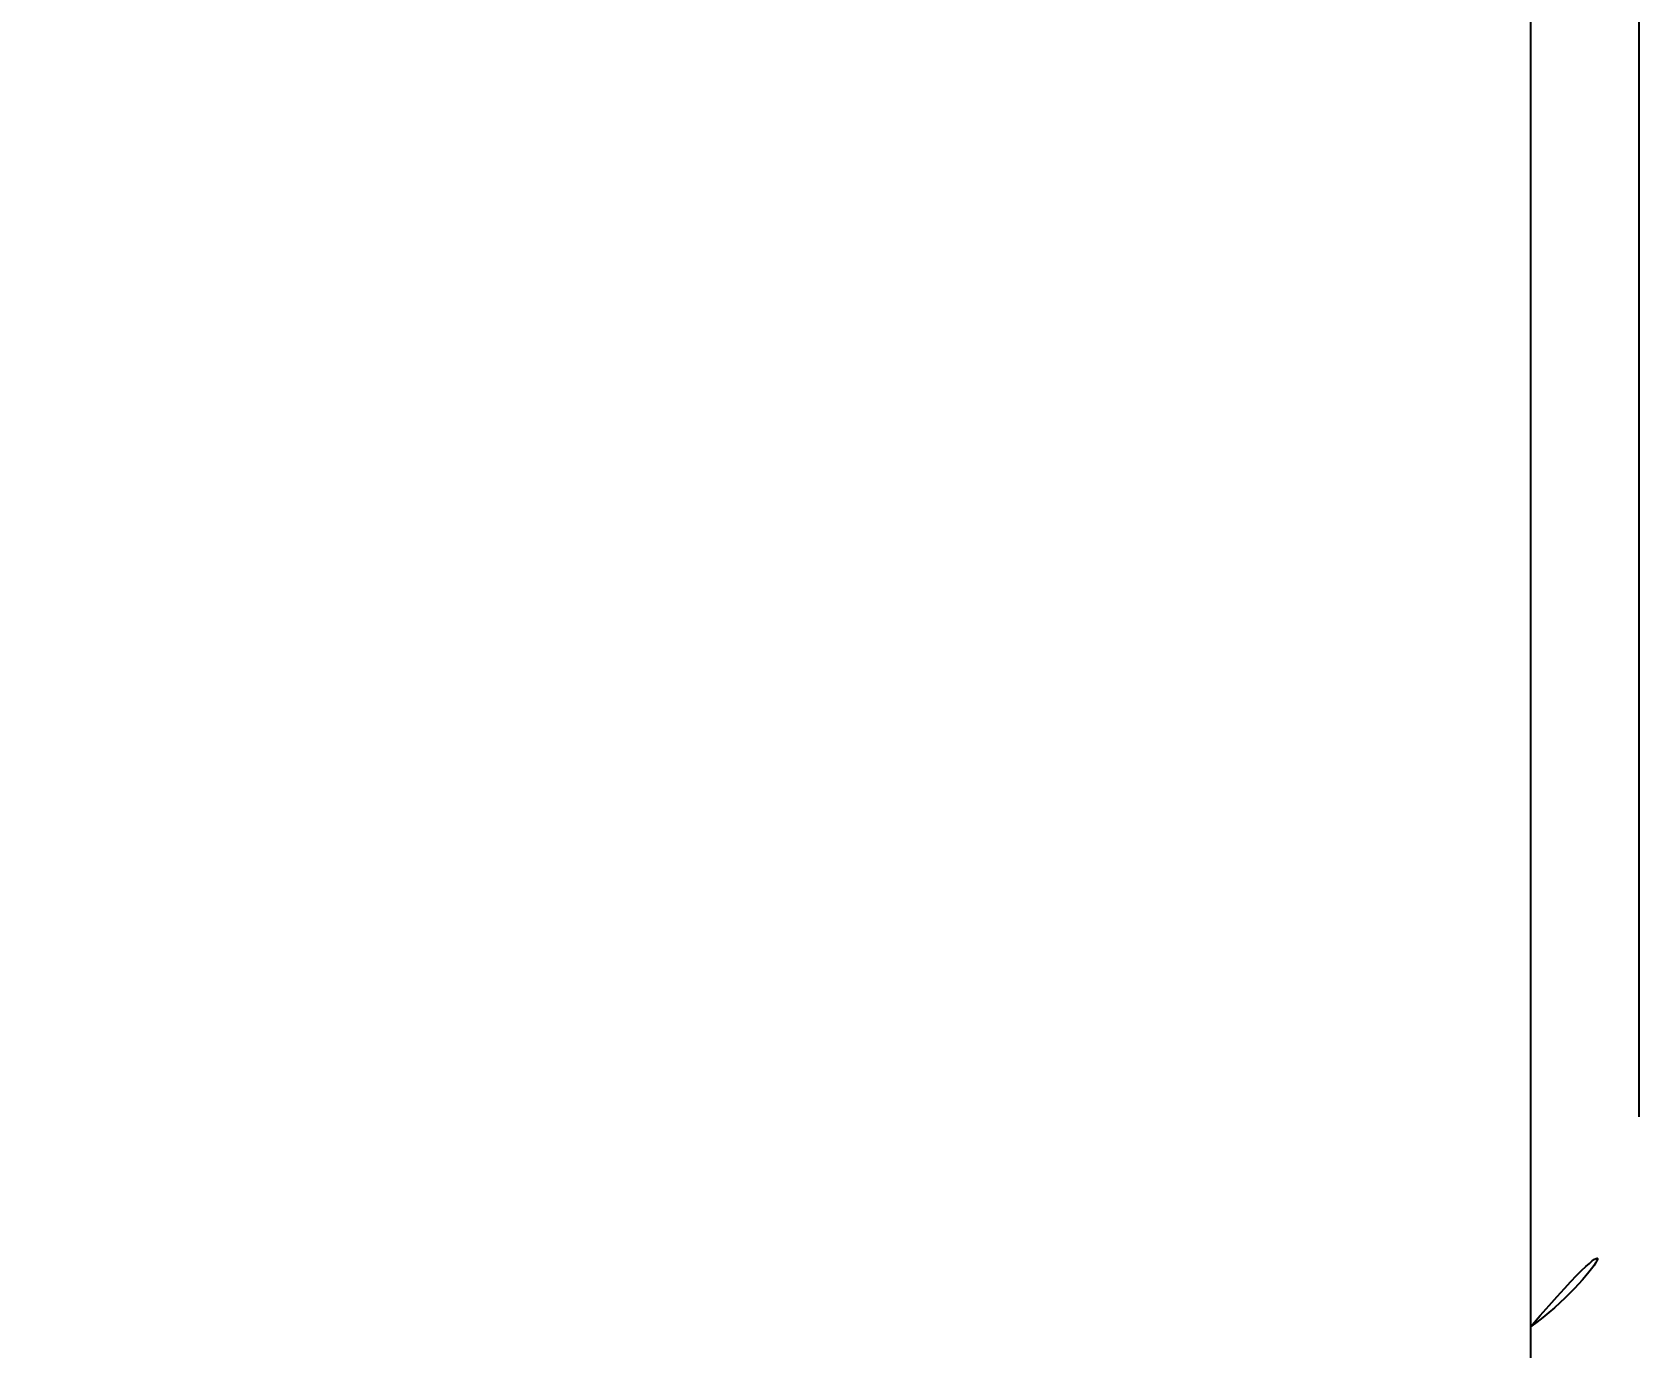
# Model space of a CAD drawing. Extents: x 16296677952 to 16296679688, y -37409618576 to -37409617304.
# Drawn here: x 16296678132.5 to 16296678197.9, y -37409617681.6 to -37409617628 of the extents above; entities that cross this region are included whole.
import ezdxf

# ---------------------------------------------------------------- set-up
doc = ezdxf.new("R2010")
doc.units = 0
doc.header["$LTSCALE"] = 10
doc.header["$MEASUREMENT"] = 0
doc.header["$PDMODE"] = 3
doc.header["$PDSIZE"] = -10
doc.layers.get('0').update_dxf_attribs({"linetype": 'CONTINUOUS'})
doc.layers.get('DEFPOINTS').update_dxf_attribs({"linetype": 'CONTINUOUS'})
doc.styles.add('Daelim Dimension', font='')
doc.styles.get('Daelim Dimension').set_extended_font_data('NanumGothic')
doc.dimstyles.new('DEFAULT', dxfattribs={"dimscale": 2, "dimtxt": 2, "dimasz": 2, "dimexe": 0, "dimexo": 2, "dimgap": 1, "dimtad": 1, "dimdec": 1, "dimzin": 9, "dimdsep": 46, "dimtxsty": 'Daelim Dimension', "dimcen": 0.5, "dimclrd": 252, "dimclre": 252, "dimclrt": 3, "dimadec": 1, "dimazin": 0, "dimtfac": 1, "dimtdec": 1, "dimtix": 1, "dimtmove": 0, "dimatfit": 3, "dimfxl": 1, "dimtolj": 1, "dimtzin": 1, "dimlwd": 9, "dimlwe": 9, "dimarcsym": 0})

# ---------------------------------------------------------------- blocks, each defined once
blk = doc.blocks.new('*D4')
at = {"color": 5, "lineweight": 9, "transparency": 16777216}
for p, q in [((16296678067.06463, -37409617670.39003), (16296678067.06463, -37409617556.57048)), ((16296678071.06463, -37409617556.57048), (16296678193.92602, -37409617556.57048)), ((16296678197.92602, -37409617670.39003), (16296678197.92602, -37409617556.57048))]:
    blk.add_line(p, q, dxfattribs=at)
at = {"color": 5, "transparency": 16777216}
for points in [[(16296678071.06463, -37409617555.90382), (16296678071.06463, -37409617557.23714), (16296678067.06463, -37409617556.57048)], [(16296678193.92602, -37409617555.90382), (16296678193.92602, -37409617557.23714), (16296678197.92602, -37409617556.57048)]]:
    blk.add_solid(points, dxfattribs=at)
at = {"layer": 'DEFPOINTS', "color": 0, "transparency": 16777216}
for p in [(16296678197.92602, -37409617556.57048), (16296678067.06463, -37409617674.39003), (16296678197.92602, -37409617674.39003)]:
    blk.add_point(p, dxfattribs=at)
at = {"color": 7, "lineweight": 5, "transparency": 16777216, "insert": (16296678132.49532, -37409617548.86948), "char_height": 10, "attachment_point": 5, "style": 'Daelim Dimension'}
blk.add_mtext('\\A1;128.5', dxfattribs=at)

msp = doc.modelspace()

# ---------------------------------------------------------------- linework, layer by layer
msp.add_line((16296678193.515539, -37409617601.193626), (16296678193.515539, -37409617696.283287))
at = {"color": 7}
msp.add_line((16296678197.92602, -37409617614.193626), (16296678197.92602, -37409617672.193626), dxfattribs=at)
msp.add_arc((16296678187.42602, -37409617672.193626), 10.5, 305.44723891, 0, dxfattribs=at)

# ---------------------------------------------------------------- dimensions: what is measured, and where the dimension line sits
at = {"lineweight": 5}
dim = msp.add_linear_dim(base=(16296678197.92602, -37409617556.57048), p1=(16296678067.064631, -37409617674.39003), p2=(16296678197.92602, -37409617674.39003), text='128.5', dimstyle='DEFAULT', override={"dimtxt": 5, "dimclrd": 5, "dimclre": 5, "dimclrt": 7}, dxfattribs=at)
dim.commit()
dim.dimension.update_dxf_attribs({"geometry": '*D4', "text_midpoint": (16296678132.495319, -37409617548.869476)})

doc.saveas('drawing.dxf')
